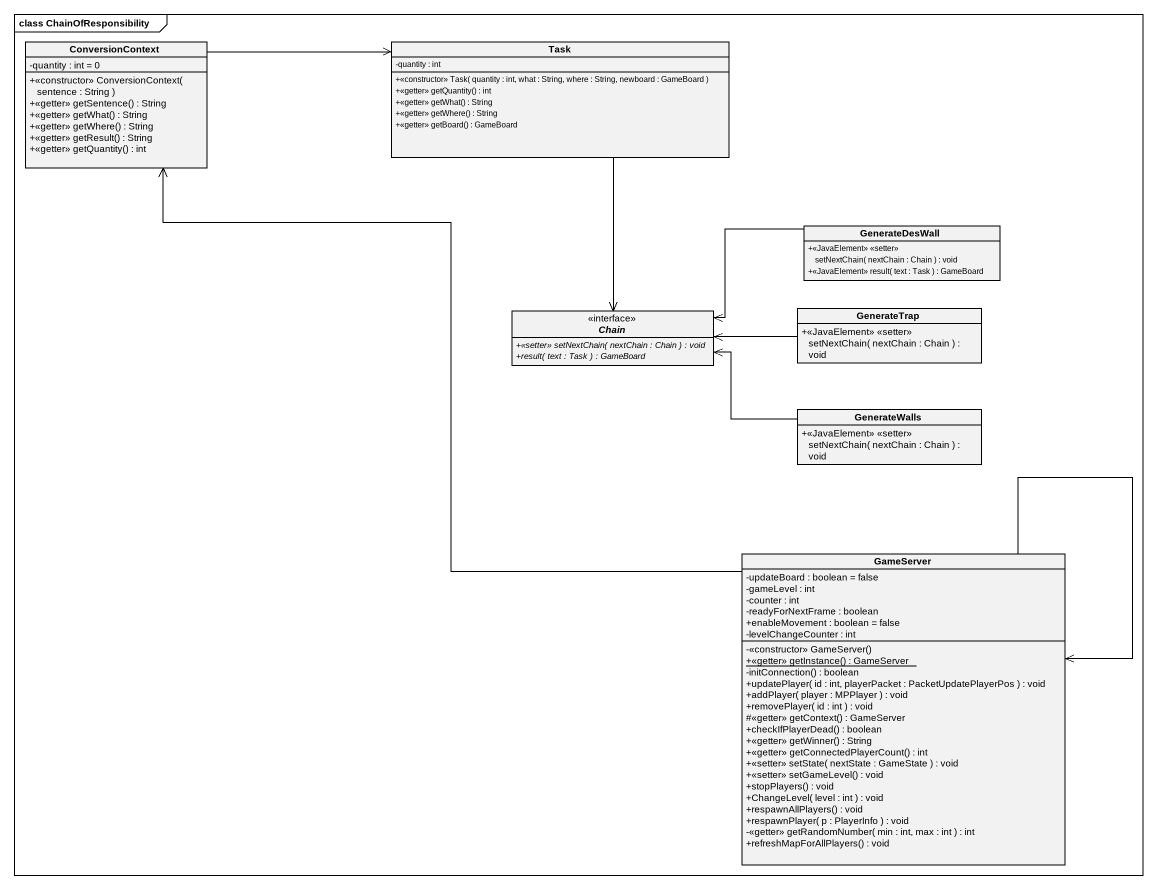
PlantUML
@startuml
mainframe class ChainOfResponsibility
hide circle
hide empty members
skinparam classAttributeIconSize 0
class ConversionContext {
  -quantity : int = 0
  +<<constructor>> ConversionContext( sentence : String )
  +<<getter>> getSentence() : String
  +<<getter>> getWhat() : String
  +<<getter>> getWhere() : String
  +<<getter>> getResult() : String
  +<<getter>> getQuantity() : int
}
class Task {
  -quantity : int
  +<<constructor>> Task( quantity : int, what : String, where : String, newboard : GameBoard )
  +<<getter>> getQuantity() : int
  +<<getter>> getWhat() : String
  +<<getter>> getWhere() : String
  +<<getter>> getBoard() : GameBoard
}
class GenerateDesWall {
  +<<JavaElement>> <<setter>> setNextChain( nextChain : Chain ) : void
  +<<JavaElement>> result( text : Task ) : GameBoard
}
interface Chain {
  {abstract} +<<setter>> setNextChain( nextChain : Chain ) : void
  {abstract} +result( text : Task ) : GameBoard
}
class GenerateTrap {
  +<<JavaElement>> <<setter>> setNextChain( nextChain : Chain ) : void
}
class GenerateWalls {
  +<<JavaElement>> <<setter>> setNextChain( nextChain : Chain ) : void
}
class GameServer {
  -updateBoard : boolean = false
  -gameLevel : int
  -counter : int
  -readyForNextFrame : boolean
  +enableMovement : boolean = false
  -levelChangeCounter : int
  -<<constructor>> GameServer()
  {static} +<<getter>> getInstance() : GameServer
  -initConnection() : boolean
  +updatePlayer( id : int, playerPacket : PacketUpdatePlayerPos ) : void
  +addPlayer( player : MPPlayer ) : void
  +removePlayer( id : int ) : void
  #<<getter>> getContext() : GameServer
  +checkIfPlayerDead() : boolean
  +<<getter>> getWinner() : String
  +<<getter>> getConnectedPlayerCount() : int
  +<<setter>> setState( nextState : GameState ) : void
  +<<setter>> setGameLevel() : void
  +stopPlayers() : void
  +ChangeLevel( level : int ) : void
  +respawnAllPlayers() : void
  +respawnPlayer( p : PlayerInfo ) : void
  -<<getter>> getRandomNumber( min : int, max : int ) : int
  +refreshMapForAllPlayers() : void
}
ConversionContext -right-> Task
Task --> Chain
GenerateDesWall -left-> Chain
GenerateTrap -left-> Chain
GenerateWalls -left-> Chain
GameServer -up-> ConversionContext
GameServer --> GameServer
@enduml
